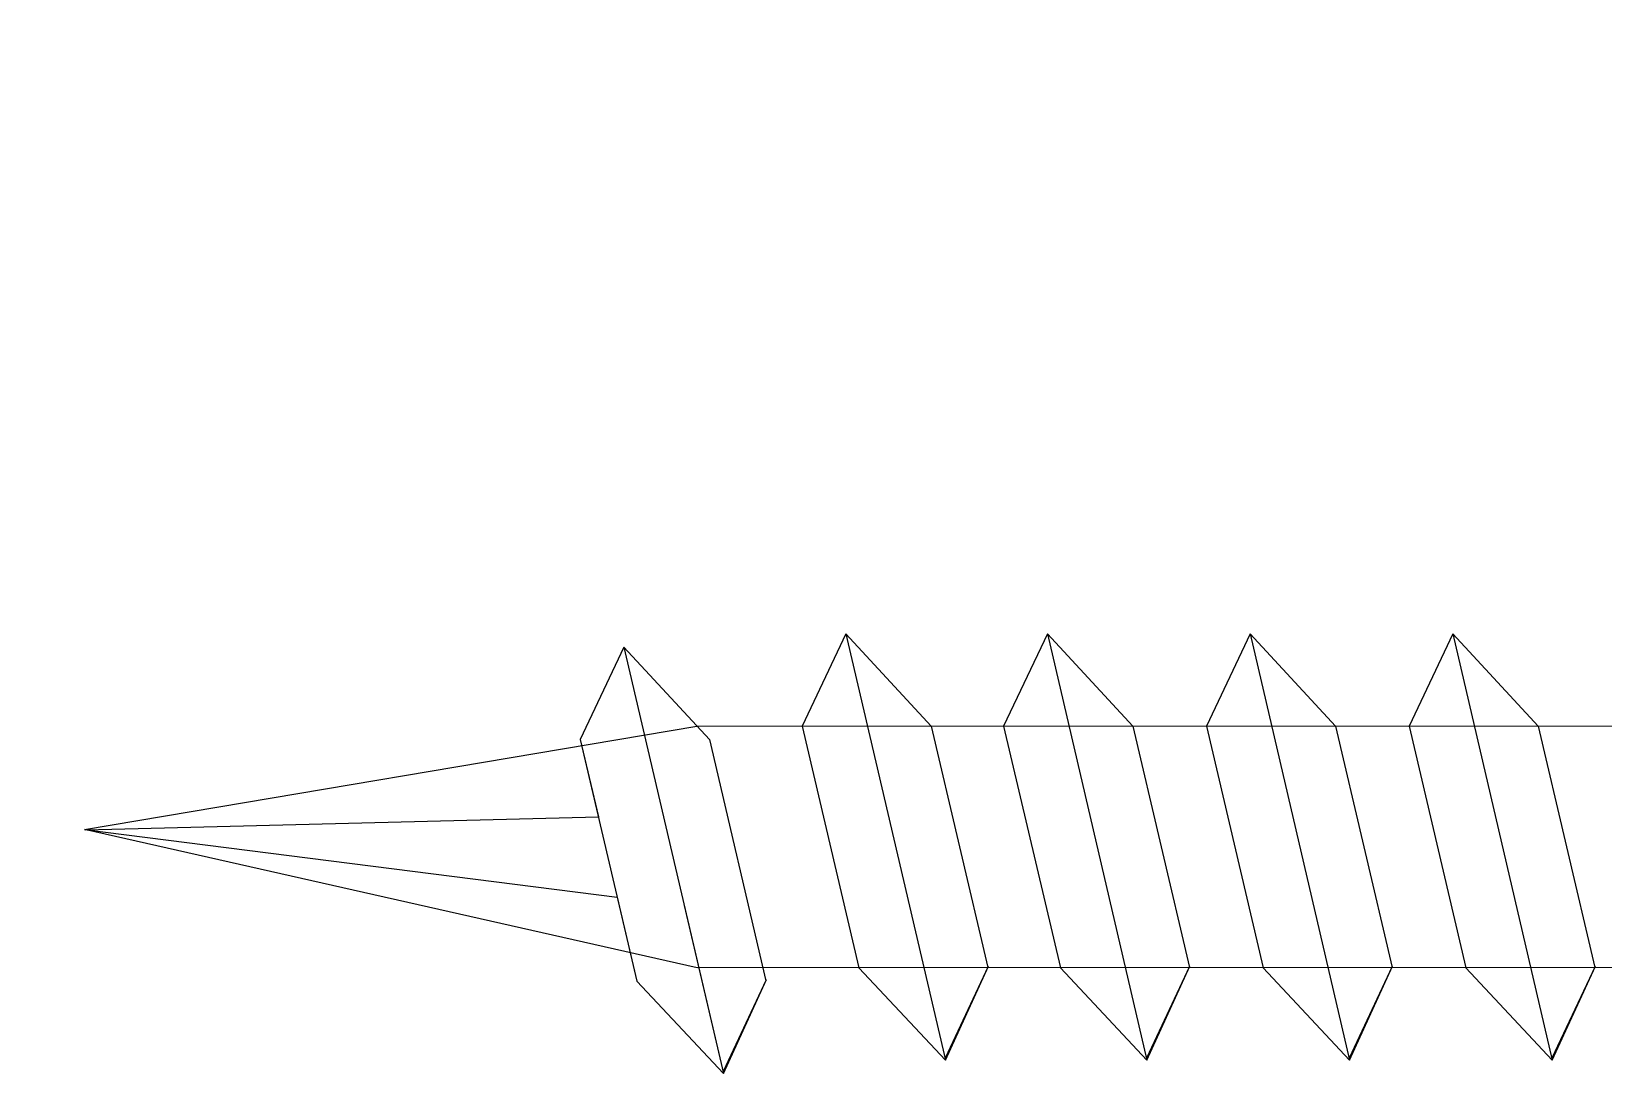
# Model space of a CAD drawing. Header units: inches. Extents: x -763.7 to -743.6, y -96.2 to -79.4.
# Drawn here: x -760.4579 to -760.1108, y -83.555 to -83.325 of the extents above; entities that cross this region are included whole.
import ezdxf

# ---------------------------------------------------------------- set-up
doc = ezdxf.new("R2010")
doc.units = ezdxf.units.IN
doc.header["$MEASUREMENT"] = 0
doc.layers.get('0').update_dxf_attribs({"linetype": 'CONTINUOUS'})
doc.layers.add('FSBP-ACCESSORY-OTHER', color=7, linetype='CONTINUOUS')
doc.layers.add('FSBP-ANNO-NOTE', color=7, linetype='CONTINUOUS')
doc.styles.add('ARIAL_NAR', font='ARIALN.TTF')
doc.dimstyles.new('FSBP-LEADER', dxfattribs={"dimtxt": 0.1875, "dimasz": 0.25, "dimexe": 0.0625, "dimexo": 0.125, "dimgap": 0.125, "dimtad": 0, "dimtih": 1, "dimtoh": 1, "dimdec": 4, "dimzin": 0, "dimdsep": 46, "dimlunit": 4, "dimtxsty": 'ARIAL_NAR', "dimcen": 0.09375, "dimclrd": 256, "dimclre": 256, "dimclrt": 256, "dimadec": 0, "dimazin": 0, "dimtfac": 1, "dimtdec": 4, "dimtofl": 0, "dimtmove": 0, "dimatfit": 3, "dimfxl": 0, "dimtolj": 1, "dimtzin": 0, "dimlwd": -1, "dimlwe": -1, "dimarcsym": 0})

msp = doc.modelspace()

# ---------------------------------------------------------------- linework, layer by layer
for p, q in [((-760.27807, -83.45794), (-760.28773, -83.47832)), ((-760.27807, -83.45794), (-760.28773, -83.47832)), ((-760.27807, -83.45794), (-760.28773, -83.47832)), ((-760.27807, -83.45794), (-760.28773, -83.47832)), ((-760.27807, -83.45794), (-760.28773, -83.47832)), ((-760.27807, -83.45794), (-760.28773, -83.47832)), ((-760.27807, -83.45794), (-760.28773, -83.47832)), ((-760.27807, -83.45794), (-760.28773, -83.47832)), ((-760.27807, -83.45794), (-760.28773, -83.47832)), ((-760.27807, -83.45794), (-760.28773, -83.47832)), ((-760.27807, -83.45794), (-760.28773, -83.47832)), ((-760.27807, -83.45794), (-760.28773, -83.47832)), ((-760.27807, -83.45794), (-760.28773, -83.47832)), ((-760.27807, -83.45794), (-760.28773, -83.47832)), ((-760.27807, -83.45794), (-760.28773, -83.47832)), ((-760.27807, -83.45794), (-760.28773, -83.47832)), ((-760.27807, -83.45794), (-760.28773, -83.47832)), ((-760.27807, -83.45794), (-760.28773, -83.47832)), ((-760.27807, -83.45794), (-760.28773, -83.47832)), ((-760.27807, -83.45794), (-760.28773, -83.47832)), ((-760.27807, -83.45794), (-760.28773, -83.47832)), ((-760.27807, -83.45794), (-760.28773, -83.47832)), ((-760.27807, -83.45794), (-760.28773, -83.47832)), ((-760.27807, -83.45794), (-760.28773, -83.47832)), ((-760.27807, -83.45794), (-760.28773, -83.47832)), ((-760.27807, -83.45794), (-760.28773, -83.47832)), ((-760.27807, -83.45794), (-760.28773, -83.47832)), ((-760.27807, -83.45794), (-760.28773, -83.47832)), ((-760.27807, -83.45794), (-760.28773, -83.47832)), ((-760.27807, -83.45794), (-760.28773, -83.47832)), ((-760.27807, -83.45794), (-760.28773, -83.47832)), ((-760.27807, -83.45794), (-760.28773, -83.47832)), ((-760.27807, -83.45794), (-760.28773, -83.47832)), ((-760.27807, -83.45794), (-760.28773, -83.47832)), ((-760.27807, -83.45794), (-760.28773, -83.47832)), ((-760.27807, -83.45794), (-760.28773, -83.47832)), ((-760.27807, -83.45794), (-760.28773, -83.47832)), ((-760.27807, -83.45794), (-760.28773, -83.47832)), ((-760.27807, -83.45794), (-760.28773, -83.47832)), ((-760.27807, -83.45794), (-760.28773, -83.47832)), ((-760.27807, -83.45794), (-760.28773, -83.47832)), ((-760.27807, -83.45794), (-760.28773, -83.47832)), ((-760.27807, -83.45794), (-760.28773, -83.47832)), ((-760.27807, -83.45794), (-760.28773, -83.47832)), ((-760.27807, -83.45794), (-760.28773, -83.47832)), ((-760.27807, -83.45794), (-760.28773, -83.47832)), ((-760.27807, -83.45794), (-760.28773, -83.47832)), ((-760.27807, -83.45794), (-760.28773, -83.47832)), ((-760.27807, -83.45794), (-760.2561, -83.55204)), ((-760.27807, -83.45794), (-760.25922, -83.47831)), ((-760.27807, -83.45794), (-760.2561, -83.55204)), ((-760.27807, -83.45794), (-760.25922, -83.47831)), ((-760.27807, -83.45794), (-760.2561, -83.55204)), ((-760.27807, -83.45794), (-760.25922, -83.47831)), ((-760.27807, -83.45794), (-760.2561, -83.55204)), ((-760.27807, -83.45794), (-760.25922, -83.47831)), ((-760.27807, -83.45794), (-760.2561, -83.55204)), ((-760.27807, -83.45794), (-760.25922, -83.47831)), ((-760.27807, -83.45794), (-760.2561, -83.55204)), ((-760.27807, -83.45794), (-760.25922, -83.47831)), ((-760.27807, -83.45794), (-760.2561, -83.55204)), ((-760.27807, -83.45794), (-760.25922, -83.47831)), ((-760.27807, -83.45794), (-760.2561, -83.55204)), ((-760.27807, -83.45794), (-760.25922, -83.47831)), ((-760.27807, -83.45794), (-760.2561, -83.55204)), ((-760.27807, -83.45794), (-760.25922, -83.47831)), ((-760.27807, -83.45794), (-760.2561, -83.55204)), ((-760.27807, -83.45794), (-760.25922, -83.47831)), ((-760.27807, -83.45794), (-760.2561, -83.55204)), ((-760.27807, -83.45794), (-760.25922, -83.47831)), ((-760.27807, -83.45794), (-760.2561, -83.55204)), ((-760.27807, -83.45794), (-760.25922, -83.47831)), ((-760.27807, -83.45794), (-760.2561, -83.55204)), ((-760.27807, -83.45794), (-760.25922, -83.47831)), ((-760.27807, -83.45794), (-760.2561, -83.55204)), ((-760.27807, -83.45794), (-760.25922, -83.47831)), ((-760.27807, -83.45794), (-760.2561, -83.55204)), ((-760.27807, -83.45794), (-760.25922, -83.47831)), ((-760.27807, -83.45794), (-760.2561, -83.55204)), ((-760.27807, -83.45794), (-760.25922, -83.47831)), ((-760.27807, -83.45794), (-760.2561, -83.55204)), ((-760.27807, -83.45794), (-760.25922, -83.47831)), ((-760.27807, -83.45794), (-760.2561, -83.55204)), ((-760.27807, -83.45794), (-760.25922, -83.47831)), ((-760.27807, -83.45794), (-760.2561, -83.55204)), ((-760.27807, -83.45794), (-760.25922, -83.47831)), ((-760.27807, -83.45794), (-760.2561, -83.55204)), ((-760.27807, -83.45794), (-760.25922, -83.47831)), ((-760.27807, -83.45794), (-760.2561, -83.55204)), ((-760.27807, -83.45794), (-760.25922, -83.47831)), ((-760.27807, -83.45794), (-760.2561, -83.55204)), ((-760.27807, -83.45794), (-760.25922, -83.47831)), ((-760.27807, -83.45794), (-760.2561, -83.55204)), ((-760.27807, -83.45794), (-760.25922, -83.47831)), ((-760.27807, -83.45794), (-760.2561, -83.55204)), ((-760.27807, -83.45794), (-760.25922, -83.47831)), ((-760.27807, -83.45794), (-760.2561, -83.55204)), ((-760.27807, -83.45794), (-760.25922, -83.47831)), ((-760.27807, -83.45794), (-760.2561, -83.55204)), ((-760.27807, -83.45794), (-760.25922, -83.47831)), ((-760.27807, -83.45794), (-760.2561, -83.55204)), ((-760.27807, -83.45794), (-760.25922, -83.47831)), ((-760.27807, -83.45794), (-760.2561, -83.55204)), ((-760.27807, -83.45794), (-760.25922, -83.47831)), ((-760.27807, -83.45794), (-760.2561, -83.55204)), ((-760.27807, -83.45794), (-760.25922, -83.47831)), ((-760.27807, -83.45794), (-760.2561, -83.55204)), ((-760.27807, -83.45794), (-760.25922, -83.47831)), ((-760.27807, -83.45794), (-760.2561, -83.55204)), ((-760.27807, -83.45794), (-760.25922, -83.47831)), ((-760.27807, -83.45794), (-760.2561, -83.55204)), ((-760.27807, -83.45794), (-760.25922, -83.47831)), ((-760.27807, -83.45794), (-760.2561, -83.55204)), ((-760.27807, -83.45794), (-760.25922, -83.47831)), ((-760.27807, -83.45794), (-760.2561, -83.55204)), ((-760.27807, -83.45794), (-760.25922, -83.47831)), ((-760.27807, -83.45794), (-760.2561, -83.55204)), ((-760.27807, -83.45794), (-760.25922, -83.47831)), ((-760.27807, -83.45794), (-760.2561, -83.55204)), ((-760.27807, -83.45794), (-760.25922, -83.47831)), ((-760.27807, -83.45794), (-760.2561, -83.55204)), ((-760.27807, -83.45794), (-760.25922, -83.47831)), ((-760.27807, -83.45794), (-760.2561, -83.55204)), ((-760.27807, -83.45794), (-760.25922, -83.47831)), ((-760.27807, -83.45794), (-760.2561, -83.55204)), ((-760.27807, -83.45794), (-760.25922, -83.47831)), ((-760.27807, -83.45794), (-760.2561, -83.55204)), ((-760.27807, -83.45794), (-760.25922, -83.47831)), ((-760.27807, -83.45794), (-760.2561, -83.55204)), ((-760.27807, -83.45794), (-760.25922, -83.47831)), ((-760.27807, -83.45794), (-760.2561, -83.55204)), ((-760.27807, -83.45794), (-760.25922, -83.47831)), ((-760.27807, -83.45794), (-760.2561, -83.55204)), ((-760.27807, -83.45794), (-760.25922, -83.47831)), ((-760.27807, -83.45794), (-760.2561, -83.55204)), ((-760.27807, -83.45794), (-760.25922, -83.47831)), ((-760.27807, -83.45794), (-760.2561, -83.55204)), ((-760.27807, -83.45794), (-760.25922, -83.47831)), ((-760.27807, -83.45794), (-760.2561, -83.55204)), ((-760.27807, -83.45794), (-760.25922, -83.47831)), ((-760.27807, -83.45794), (-760.2561, -83.55204)), ((-760.27807, -83.45794), (-760.25922, -83.47831)), ((-760.27807, -83.45794), (-760.2561, -83.55204)), ((-760.27807, -83.45794), (-760.25922, -83.47831)), ((-760.23359, -83.45795), (-760.24326, -83.47834)), ((-760.23359, -83.45795), (-760.24326, -83.47834)), ((-760.23359, -83.45795), (-760.24326, -83.47834)), ((-760.23359, -83.45795), (-760.24326, -83.47834)), ((-760.23359, -83.45795), (-760.24326, -83.47834)), ((-760.23359, -83.45795), (-760.24326, -83.47834)), ((-760.23359, -83.45795), (-760.24326, -83.47834)), ((-760.23359, -83.45795), (-760.24326, -83.47834)), ((-760.23359, -83.45795), (-760.24326, -83.47834)), ((-760.23359, -83.45795), (-760.24326, -83.47834)), ((-760.23359, -83.45795), (-760.24326, -83.47834)), ((-760.23359, -83.45795), (-760.24326, -83.47834)), ((-760.23359, -83.45795), (-760.24326, -83.47834)), ((-760.23359, -83.45795), (-760.24326, -83.47834)), ((-760.23359, -83.45795), (-760.24326, -83.47834)), ((-760.23359, -83.45795), (-760.24326, -83.47834)), ((-760.23359, -83.45795), (-760.21163, -83.55206)), ((-760.23359, -83.45795), (-760.21474, -83.47833)), ((-760.23359, -83.45795), (-760.21163, -83.55206)), ((-760.23359, -83.45795), (-760.21474, -83.47833)), ((-760.23359, -83.45795), (-760.21163, -83.55206)), ((-760.23359, -83.45795), (-760.21474, -83.47833)), ((-760.23359, -83.45795), (-760.21163, -83.55206)), ((-760.23359, -83.45795), (-760.21474, -83.47833)), ((-760.23359, -83.45795), (-760.21163, -83.55206)), ((-760.23359, -83.45795), (-760.21474, -83.47833)), ((-760.23359, -83.45795), (-760.21163, -83.55206)), ((-760.23359, -83.45795), (-760.21474, -83.47833)), ((-760.23359, -83.45795), (-760.21163, -83.55206)), ((-760.23359, -83.45795), (-760.21474, -83.47833)), ((-760.23359, -83.45795), (-760.21163, -83.55206)), ((-760.23359, -83.45795), (-760.21474, -83.47833)), ((-760.23359, -83.45795), (-760.21163, -83.55206)), ((-760.23359, -83.45795), (-760.21474, -83.47833)), ((-760.23359, -83.45795), (-760.21163, -83.55206)), ((-760.23359, -83.45795), (-760.21474, -83.47833)), ((-760.23359, -83.45795), (-760.21163, -83.55206)), ((-760.23359, -83.45795), (-760.21474, -83.47833)), ((-760.23359, -83.45795), (-760.21163, -83.55206)), ((-760.23359, -83.45795), (-760.21474, -83.47833)), ((-760.23359, -83.45795), (-760.21163, -83.55206)), ((-760.23359, -83.45795), (-760.21474, -83.47833)), ((-760.23359, -83.45795), (-760.21163, -83.55206)), ((-760.23359, -83.45795), (-760.21474, -83.47833)), ((-760.23359, -83.45795), (-760.21163, -83.55206)), ((-760.23359, -83.45795), (-760.21474, -83.47833)), ((-760.23359, -83.45795), (-760.21163, -83.55206)), ((-760.23359, -83.45795), (-760.21474, -83.47833)), ((-760.18883, -83.45795), (-760.19849, -83.47834)), ((-760.18883, -83.45795), (-760.19849, -83.47834)), ((-760.18883, -83.45795), (-760.19849, -83.47834)), ((-760.18883, -83.45795), (-760.19849, -83.47834)), ((-760.18883, -83.45795), (-760.19849, -83.47834)), ((-760.18883, -83.45795), (-760.19849, -83.47834)), ((-760.18883, -83.45795), (-760.19849, -83.47834)), ((-760.18883, -83.45795), (-760.19849, -83.47834)), ((-760.18883, -83.45795), (-760.19849, -83.47834)), ((-760.18883, -83.45795), (-760.19849, -83.47834)), ((-760.18883, -83.45795), (-760.19849, -83.47834)), ((-760.18883, -83.45795), (-760.19849, -83.47834)), ((-760.18883, -83.45795), (-760.19849, -83.47834)), ((-760.18883, -83.45795), (-760.19849, -83.47834)), ((-760.18883, -83.45795), (-760.19849, -83.47834)), ((-760.18883, -83.45795), (-760.19849, -83.47834)), ((-760.18883, -83.45795), (-760.16686, -83.55206)), ((-760.18883, -83.45795), (-760.16998, -83.47833)), ((-760.18883, -83.45795), (-760.16686, -83.55206)), ((-760.18883, -83.45795), (-760.16998, -83.47833)), ((-760.18883, -83.45795), (-760.16686, -83.55206)), ((-760.18883, -83.45795), (-760.16998, -83.47833)), ((-760.18883, -83.45795), (-760.16686, -83.55206)), ((-760.18883, -83.45795), (-760.16998, -83.47833)), ((-760.18883, -83.45795), (-760.16686, -83.55206)), ((-760.18883, -83.45795), (-760.16998, -83.47833)), ((-760.18883, -83.45795), (-760.16686, -83.55206)), ((-760.18883, -83.45795), (-760.16998, -83.47833)), ((-760.18883, -83.45795), (-760.16686, -83.55206)), ((-760.18883, -83.45795), (-760.16998, -83.47833)), ((-760.18883, -83.45795), (-760.16686, -83.55206)), ((-760.18883, -83.45795), (-760.16998, -83.47833)), ((-760.18883, -83.45795), (-760.16686, -83.55206)), ((-760.18883, -83.45795), (-760.16998, -83.47833)), ((-760.18883, -83.45795), (-760.16686, -83.55206)), ((-760.18883, -83.45795), (-760.16998, -83.47833)), ((-760.18883, -83.45795), (-760.16686, -83.55206)), ((-760.18883, -83.45795), (-760.16998, -83.47833)), ((-760.18883, -83.45795), (-760.16686, -83.55206)), ((-760.18883, -83.45795), (-760.16998, -83.47833)), ((-760.18883, -83.45795), (-760.16686, -83.55206)), ((-760.18883, -83.45795), (-760.16998, -83.47833)), ((-760.18883, -83.45795), (-760.16686, -83.55206)), ((-760.18883, -83.45795), (-760.16998, -83.47833)), ((-760.18883, -83.45795), (-760.16686, -83.55206)), ((-760.18883, -83.45795), (-760.16998, -83.47833)), ((-760.18883, -83.45795), (-760.16686, -83.55206)), ((-760.18883, -83.45795), (-760.16998, -83.47833)), ((-760.14406, -83.45795), (-760.15373, -83.47834)), ((-760.14406, -83.45795), (-760.15373, -83.47834)), ((-760.14406, -83.45795), (-760.15373, -83.47834)), ((-760.14406, -83.45795), (-760.15373, -83.47834)), ((-760.14406, -83.45795), (-760.15373, -83.47834)), ((-760.14406, -83.45795), (-760.15373, -83.47834)), ((-760.14406, -83.45795), (-760.15373, -83.47834)), ((-760.14406, -83.45795), (-760.15373, -83.47834)), ((-760.14406, -83.45795), (-760.15373, -83.47834)), ((-760.14406, -83.45795), (-760.15373, -83.47834)), ((-760.14406, -83.45795), (-760.15373, -83.47834)), ((-760.14406, -83.45795), (-760.15373, -83.47834)), ((-760.14406, -83.45795), (-760.15373, -83.47834)), ((-760.14406, -83.45795), (-760.15373, -83.47834)), ((-760.14406, -83.45795), (-760.15373, -83.47834)), ((-760.14406, -83.45795), (-760.15373, -83.47834)), ((-760.14406, -83.45795), (-760.1221, -83.55206)), ((-760.14406, -83.45795), (-760.12521, -83.47833)), ((-760.14406, -83.45795), (-760.1221, -83.55206)), ((-760.14406, -83.45795), (-760.12521, -83.47833)), ((-760.14406, -83.45795), (-760.1221, -83.55206)), ((-760.14406, -83.45795), (-760.12521, -83.47833)), ((-760.14406, -83.45795), (-760.1221, -83.55206)), ((-760.14406, -83.45795), (-760.12521, -83.47833)), ((-760.14406, -83.45795), (-760.1221, -83.55206)), ((-760.14406, -83.45795), (-760.12521, -83.47833)), ((-760.14406, -83.45795), (-760.1221, -83.55206)), ((-760.14406, -83.45795), (-760.12521, -83.47833)), ((-760.14406, -83.45795), (-760.1221, -83.55206)), ((-760.14406, -83.45795), (-760.12521, -83.47833)), ((-760.14406, -83.45795), (-760.1221, -83.55206)), ((-760.14406, -83.45795), (-760.12521, -83.47833)), ((-760.14406, -83.45795), (-760.1221, -83.55206)), ((-760.14406, -83.45795), (-760.12521, -83.47833)), ((-760.14406, -83.45795), (-760.1221, -83.55206)), ((-760.14406, -83.45795), (-760.12521, -83.47833)), ((-760.14406, -83.45795), (-760.1221, -83.55206)), ((-760.14406, -83.45795), (-760.12521, -83.47833)), ((-760.14406, -83.45795), (-760.1221, -83.55206)), ((-760.14406, -83.45795), (-760.12521, -83.47833)), ((-760.14406, -83.45795), (-760.1221, -83.55206)), ((-760.14406, -83.45795), (-760.12521, -83.47833)), ((-760.14406, -83.45795), (-760.1221, -83.55206)), ((-760.14406, -83.45795), (-760.12521, -83.47833)), ((-760.14406, -83.45795), (-760.1221, -83.55206)), ((-760.14406, -83.45795), (-760.12521, -83.47833)), ((-760.14406, -83.45795), (-760.1221, -83.55206)), ((-760.14406, -83.45795), (-760.12521, -83.47833)), ((-760.32709, -83.4609), (-760.33676, -83.48129)), ((-760.32709, -83.4609), (-760.33676, -83.48129)), ((-760.32709, -83.4609), (-760.33676, -83.48129)), ((-760.32709, -83.4609), (-760.33676, -83.48129)), ((-760.32709, -83.4609), (-760.33676, -83.48129)), ((-760.32709, -83.4609), (-760.33676, -83.48129)), ((-760.32709, -83.4609), (-760.33676, -83.48129)), ((-760.32709, -83.4609), (-760.33676, -83.48129)), ((-760.32709, -83.4609), (-760.33676, -83.48129)), ((-760.32709, -83.4609), (-760.33676, -83.48129)), ((-760.32709, -83.4609), (-760.33676, -83.48129)), ((-760.32709, -83.4609), (-760.33676, -83.48129)), ((-760.32709, -83.4609), (-760.33676, -83.48129)), ((-760.32709, -83.4609), (-760.33676, -83.48129)), ((-760.32709, -83.4609), (-760.33676, -83.48129)), ((-760.32709, -83.4609), (-760.33676, -83.48129)), ((-760.32709, -83.4609), (-760.30513, -83.55501)), ((-760.32709, -83.4609), (-760.30824, -83.48127)), ((-760.32709, -83.4609), (-760.30513, -83.55501)), ((-760.32709, -83.4609), (-760.30824, -83.48127)), ((-760.32709, -83.4609), (-760.30513, -83.55501)), ((-760.32709, -83.4609), (-760.30824, -83.48127)), ((-760.32709, -83.4609), (-760.30513, -83.55501)), ((-760.32709, -83.4609), (-760.30824, -83.48127)), ((-760.32709, -83.4609), (-760.30513, -83.55501)), ((-760.32709, -83.4609), (-760.30824, -83.48127)), ((-760.32709, -83.4609), (-760.30513, -83.55501)), ((-760.32709, -83.4609), (-760.30824, -83.48127)), ((-760.32709, -83.4609), (-760.30513, -83.55501)), ((-760.32709, -83.4609), (-760.30824, -83.48127)), ((-760.32709, -83.4609), (-760.30513, -83.55501)), ((-760.32709, -83.4609), (-760.30824, -83.48127)), ((-760.32709, -83.4609), (-760.30513, -83.55501)), ((-760.32709, -83.4609), (-760.30824, -83.48127)), ((-760.32709, -83.4609), (-760.30513, -83.55501)), ((-760.32709, -83.4609), (-760.30824, -83.48127)), ((-760.32709, -83.4609), (-760.30513, -83.55501)), ((-760.32709, -83.4609), (-760.30824, -83.48127)), ((-760.32709, -83.4609), (-760.30513, -83.55501)), ((-760.32709, -83.4609), (-760.30824, -83.48127)), ((-760.32709, -83.4609), (-760.30824, -83.48127)), ((-760.32709, -83.4609), (-760.30824, -83.48127)), ((-760.32709, -83.4609), (-760.30824, -83.48127)), ((-760.32709, -83.4609), (-760.30824, -83.48127)), ((-760.28773, -83.47832), (-760.27521, -83.53167)), ((-760.28773, -83.47832), (-760.27521, -83.53167)), ((-760.28773, -83.47832), (-760.27521, -83.53167)), ((-760.28773, -83.47832), (-760.27521, -83.53167)), ((-760.28773, -83.47832), (-760.27521, -83.53167)), ((-760.28773, -83.47832), (-760.27521, -83.53167)), ((-760.28773, -83.47832), (-760.27521, -83.53167)), ((-760.28773, -83.47832), (-760.27521, -83.53167)), ((-760.28773, -83.47832), (-760.27521, -83.53167)), ((-760.28773, -83.47832), (-760.27521, -83.53167)), ((-760.28773, -83.47832), (-760.27521, -83.53167)), ((-760.28773, -83.47832), (-760.27521, -83.53167)), ((-760.28773, -83.47832), (-760.27521, -83.53167)), ((-760.28773, -83.47832), (-760.27521, -83.53167)), ((-760.28773, -83.47832), (-760.27521, -83.53167)), ((-760.28773, -83.47832), (-760.27521, -83.53167)), ((-760.28773, -83.47832), (-760.27521, -83.53167)), ((-760.28773, -83.47832), (-760.27521, -83.53167)), ((-760.28773, -83.47832), (-760.27521, -83.53167)), ((-760.28773, -83.47832), (-760.27521, -83.53167)), ((-760.28773, -83.47832), (-760.27521, -83.53167)), ((-760.28773, -83.47832), (-760.27521, -83.53167)), ((-760.28773, -83.47832), (-760.27521, -83.53167)), ((-760.28773, -83.47832), (-760.27521, -83.53167)), ((-760.28773, -83.47832), (-760.27521, -83.53167)), ((-760.28773, -83.47832), (-760.27521, -83.53167)), ((-760.28773, -83.47832), (-760.27521, -83.53167)), ((-760.28773, -83.47832), (-760.27521, -83.53167)), ((-760.28773, -83.47832), (-760.27521, -83.53167)), ((-760.28773, -83.47832), (-760.27521, -83.53167)), ((-760.28773, -83.47832), (-760.27521, -83.53167)), ((-760.28773, -83.47832), (-760.27521, -83.53167)), ((-760.28773, -83.47832), (-760.27521, -83.53167)), ((-760.28773, -83.47832), (-760.27521, -83.53167)), ((-760.28773, -83.47832), (-760.27521, -83.53167)), ((-760.28773, -83.47832), (-760.27521, -83.53167)), ((-760.28773, -83.47832), (-760.27521, -83.53167)), ((-760.28773, -83.47832), (-760.27521, -83.53167)), ((-760.28773, -83.47832), (-760.27521, -83.53167)), ((-760.28773, -83.47832), (-760.27521, -83.53167)), ((-760.28773, -83.47832), (-760.27521, -83.53167)), ((-760.28773, -83.47832), (-760.27521, -83.53167)), ((-760.28773, -83.47832), (-760.27521, -83.53167)), ((-760.28773, -83.47832), (-760.27521, -83.53167)), ((-760.28773, -83.47832), (-760.27521, -83.53167)), ((-760.28773, -83.47832), (-760.27521, -83.53167)), ((-760.28773, -83.47832), (-760.27521, -83.53167)), ((-760.28773, -83.47832), (-760.27521, -83.53167)), ((-760.25922, -83.47831), (-760.24672, -83.53157)), ((-760.25922, -83.47831), (-760.24672, -83.53157)), ((-760.25922, -83.47831), (-760.24672, -83.53157)), ((-760.25922, -83.47831), (-760.24672, -83.53157)), ((-760.25922, -83.47831), (-760.24672, -83.53157)), ((-760.25922, -83.47831), (-760.24672, -83.53157)), ((-760.25922, -83.47831), (-760.24672, -83.53157)), ((-760.25922, -83.47831), (-760.24672, -83.53157)), ((-760.25922, -83.47831), (-760.24672, -83.53157)), ((-760.25922, -83.47831), (-760.24672, -83.53157)), ((-760.25922, -83.47831), (-760.24672, -83.53157)), ((-760.25922, -83.47831), (-760.24672, -83.53157)), ((-760.25922, -83.47831), (-760.24672, -83.53157)), ((-760.25922, -83.47831), (-760.24672, -83.53157)), ((-760.25922, -83.47831), (-760.24672, -83.53157)), ((-760.25922, -83.47831), (-760.24672, -83.53157)), ((-760.25922, -83.47831), (-760.24672, -83.53157)), ((-760.25922, -83.47831), (-760.24672, -83.53157)), ((-760.25922, -83.47831), (-760.24672, -83.53157)), ((-760.25922, -83.47831), (-760.24672, -83.53157)), ((-760.25922, -83.47831), (-760.24672, -83.53157)), ((-760.25922, -83.47831), (-760.24672, -83.53157)), ((-760.25922, -83.47831), (-760.24672, -83.53157)), ((-760.25922, -83.47831), (-760.24672, -83.53157)), ((-760.25922, -83.47831), (-760.24672, -83.53157)), ((-760.25922, -83.47831), (-760.24672, -83.53157)), ((-760.25922, -83.47831), (-760.24672, -83.53157)), ((-760.25922, -83.47831), (-760.24672, -83.53157)), ((-760.25922, -83.47831), (-760.24672, -83.53157)), ((-760.25922, -83.47831), (-760.24672, -83.53157)), ((-760.25922, -83.47831), (-760.24672, -83.53157)), ((-760.25922, -83.47831), (-760.24672, -83.53157)), ((-760.25922, -83.47831), (-760.24672, -83.53157)), ((-760.25922, -83.47831), (-760.24672, -83.53157)), ((-760.25922, -83.47831), (-760.24672, -83.53157)), ((-760.25922, -83.47831), (-760.24672, -83.53157)), ((-760.25922, -83.47831), (-760.24672, -83.53157)), ((-760.25922, -83.47831), (-760.24672, -83.53157)), ((-760.25922, -83.47831), (-760.24672, -83.53157)), ((-760.25922, -83.47831), (-760.24672, -83.53157)), ((-760.25922, -83.47831), (-760.24672, -83.53157)), ((-760.25922, -83.47831), (-760.24672, -83.53157)), ((-760.25922, -83.47831), (-760.24672, -83.53157)), ((-760.25922, -83.47831), (-760.24672, -83.53157)), ((-760.25922, -83.47831), (-760.24672, -83.53157)), ((-760.25922, -83.47831), (-760.24672, -83.53157)), ((-760.25922, -83.47831), (-760.24672, -83.53157)), ((-760.25922, -83.47831), (-760.24672, -83.53157)), ((-760.24326, -83.47834), (-760.23073, -83.53169)), ((-760.24326, -83.47834), (-760.23073, -83.53169)), ((-760.24326, -83.47834), (-760.23073, -83.53169)), ((-760.24326, -83.47834), (-760.23073, -83.53169)), ((-760.24326, -83.47834), (-760.23073, -83.53169)), ((-760.24326, -83.47834), (-760.23073, -83.53169)), ((-760.24326, -83.47834), (-760.23073, -83.53169)), ((-760.24326, -83.47834), (-760.23073, -83.53169)), ((-760.24326, -83.47834), (-760.23073, -83.53169)), ((-760.24326, -83.47834), (-760.23073, -83.53169)), ((-760.24326, -83.47834), (-760.23073, -83.53169)), ((-760.24326, -83.47834), (-760.23073, -83.53169)), ((-760.24326, -83.47834), (-760.23073, -83.53169)), ((-760.24326, -83.47834), (-760.23073, -83.53169)), ((-760.24326, -83.47834), (-760.23073, -83.53169)), ((-760.24326, -83.47834), (-760.23073, -83.53169)), ((-760.21474, -83.47833), (-760.20224, -83.53158)), ((-760.21474, -83.47833), (-760.20224, -83.53158)), ((-760.21474, -83.47833), (-760.20224, -83.53158)), ((-760.21474, -83.47833), (-760.20224, -83.53158)), ((-760.21474, -83.47833), (-760.20224, -83.53158)), ((-760.21474, -83.47833), (-760.20224, -83.53158)), ((-760.21474, -83.47833), (-760.20224, -83.53158)), ((-760.21474, -83.47833), (-760.20224, -83.53158)), ((-760.21474, -83.47833), (-760.20224, -83.53158)), ((-760.21474, -83.47833), (-760.20224, -83.53158)), ((-760.21474, -83.47833), (-760.20224, -83.53158)), ((-760.21474, -83.47833), (-760.20224, -83.53158)), ((-760.21474, -83.47833), (-760.20224, -83.53158)), ((-760.21474, -83.47833), (-760.20224, -83.53158)), ((-760.21474, -83.47833), (-760.20224, -83.53158)), ((-760.21474, -83.47833), (-760.20224, -83.53158)), ((-760.19849, -83.47834), (-760.18597, -83.53169)), ((-760.19849, -83.47834), (-760.18597, -83.53169)), ((-760.19849, -83.47834), (-760.18597, -83.53169)), ((-760.19849, -83.47834), (-760.18597, -83.53169)), ((-760.19849, -83.47834), (-760.18597, -83.53169)), ((-760.19849, -83.47834), (-760.18597, -83.53169)), ((-760.19849, -83.47834), (-760.18597, -83.53169)), ((-760.19849, -83.47834), (-760.18597, -83.53169)), ((-760.19849, -83.47834), (-760.18597, -83.53169)), ((-760.19849, -83.47834), (-760.18597, -83.53169)), ((-760.19849, -83.47834), (-760.18597, -83.53169)), ((-760.19849, -83.47834), (-760.18597, -83.53169)), ((-760.19849, -83.47834), (-760.18597, -83.53169)), ((-760.19849, -83.47834), (-760.18597, -83.53169)), ((-760.19849, -83.47834), (-760.18597, -83.53169)), ((-760.19849, -83.47834), (-760.18597, -83.53169)), ((-760.16998, -83.47833), (-760.15748, -83.53158)), ((-760.16998, -83.47833), (-760.15748, -83.53158)), ((-760.16998, -83.47833), (-760.15748, -83.53158)), ((-760.16998, -83.47833), (-760.15748, -83.53158)), ((-760.16998, -83.47833), (-760.15748, -83.53158)), ((-760.16998, -83.47833), (-760.15748, -83.53158)), ((-760.16998, -83.47833), (-760.15748, -83.53158)), ((-760.16998, -83.47833), (-760.15748, -83.53158)), ((-760.16998, -83.47833), (-760.15748, -83.53158)), ((-760.16998, -83.47833), (-760.15748, -83.53158)), ((-760.16998, -83.47833), (-760.15748, -83.53158)), ((-760.16998, -83.47833), (-760.15748, -83.53158)), ((-760.16998, -83.47833), (-760.15748, -83.53158)), ((-760.16998, -83.47833), (-760.15748, -83.53158)), ((-760.16998, -83.47833), (-760.15748, -83.53158)), ((-760.16998, -83.47833), (-760.15748, -83.53158)), ((-760.15373, -83.47834), (-760.1412, -83.53169)), ((-760.15373, -83.47834), (-760.1412, -83.53169)), ((-760.15373, -83.47834), (-760.1412, -83.53169)), ((-760.15373, -83.47834), (-760.1412, -83.53169)), ((-760.15373, -83.47834), (-760.1412, -83.53169)), ((-760.15373, -83.47834), (-760.1412, -83.53169)), ((-760.15373, -83.47834), (-760.1412, -83.53169)), ((-760.15373, -83.47834), (-760.1412, -83.53169)), ((-760.15373, -83.47834), (-760.1412, -83.53169)), ((-760.15373, -83.47834), (-760.1412, -83.53169)), ((-760.15373, -83.47834), (-760.1412, -83.53169)), ((-760.15373, -83.47834), (-760.1412, -83.53169)), ((-760.15373, -83.47834), (-760.1412, -83.53169)), ((-760.15373, -83.47834), (-760.1412, -83.53169)), ((-760.15373, -83.47834), (-760.1412, -83.53169)), ((-760.15373, -83.47834), (-760.1412, -83.53169)), ((-760.12521, -83.47833), (-760.11271, -83.53158)), ((-760.12521, -83.47833), (-760.11271, -83.53158)), ((-760.12521, -83.47833), (-760.11271, -83.53158)), ((-760.12521, -83.47833), (-760.11271, -83.53158)), ((-760.12521, -83.47833), (-760.11271, -83.53158)), ((-760.12521, -83.47833), (-760.11271, -83.53158)), ((-760.12521, -83.47833), (-760.11271, -83.53158)), ((-760.12521, -83.47833), (-760.11271, -83.53158)), ((-760.12521, -83.47833), (-760.11271, -83.53158)), ((-760.12521, -83.47833), (-760.11271, -83.53158)), ((-760.12521, -83.47833), (-760.11271, -83.53158)), ((-760.12521, -83.47833), (-760.11271, -83.53158)), ((-760.12521, -83.47833), (-760.11271, -83.53158)), ((-760.12521, -83.47833), (-760.11271, -83.53158)), ((-760.12521, -83.47833), (-760.11271, -83.53158)), ((-760.12521, -83.47833), (-760.11271, -83.53158)), ((-760.33676, -83.48129), (-760.32423, -83.53463)), ((-760.33676, -83.48129), (-760.32423, -83.53463)), ((-760.33676, -83.48129), (-760.32423, -83.53463)), ((-760.33676, -83.48129), (-760.32423, -83.53463)), ((-760.33676, -83.48129), (-760.32423, -83.53463)), ((-760.33676, -83.48129), (-760.32423, -83.53463)), ((-760.33676, -83.48129), (-760.33275, -83.49835)), ((-760.33676, -83.48129), (-760.33275, -83.49835)), ((-760.33676, -83.48129), (-760.33275, -83.49835)), ((-760.33676, -83.48129), (-760.33275, -83.49835)), ((-760.33676, -83.48129), (-760.33275, -83.49835)), ((-760.33676, -83.48129), (-760.33275, -83.49835)), ((-760.33676, -83.48129), (-760.33275, -83.49835)), ((-760.33676, -83.48129), (-760.33275, -83.49835)), ((-760.33676, -83.48129), (-760.33275, -83.49835)), ((-760.33676, -83.48129), (-760.33275, -83.49835)), ((-760.30824, -83.48127), (-760.29574, -83.53453)), ((-760.30824, -83.48127), (-760.29574, -83.53453)), ((-760.30824, -83.48127), (-760.29574, -83.53453)), ((-760.30824, -83.48127), (-760.29574, -83.53453)), ((-760.30824, -83.48127), (-760.29574, -83.53453)), ((-760.30824, -83.48127), (-760.29574, -83.53453)), ((-760.30824, -83.48127), (-760.29574, -83.53453)), ((-760.30824, -83.48127), (-760.29574, -83.53453)), ((-760.30824, -83.48127), (-760.29574, -83.53453)), ((-760.30824, -83.48127), (-760.29574, -83.53453)), ((-760.30824, -83.48127), (-760.29574, -83.53453)), ((-760.30824, -83.48127), (-760.29574, -83.53453)), ((-760.30824, -83.48127), (-760.29574, -83.53453)), ((-760.30824, -83.48127), (-760.29574, -83.53453)), ((-760.30824, -83.48127), (-760.29574, -83.53453)), ((-760.30824, -83.48127), (-760.29574, -83.53453)), ((-760.44625, -83.50116), (-760.3286, -83.51604)), ((-760.44599, -83.50119), (-760.33275, -83.49835)), ((-760.3286, -83.51604), (-760.32423, -83.53463)), ((-760.3286, -83.51604), (-760.32423, -83.53463)), ((-760.3286, -83.51604), (-760.32423, -83.53463)), ((-760.3286, -83.51604), (-760.32423, -83.53463)), ((-760.3286, -83.51604), (-760.32423, -83.53463)), ((-760.3286, -83.51604), (-760.32423, -83.53463)), ((-760.3286, -83.51604), (-760.32423, -83.53463)), ((-760.3286, -83.51604), (-760.32423, -83.53463)), ((-760.3286, -83.51604), (-760.32423, -83.53463)), ((-760.3286, -83.51604), (-760.32423, -83.53463)), ((-760.31379, -83.51791), (-760.30513, -83.55501)), ((-760.31379, -83.51791), (-760.30513, -83.55501)), ((-760.31379, -83.51791), (-760.30513, -83.55501)), ((-760.31379, -83.51791), (-760.30513, -83.55501)), ((-760.27521, -83.53167), (-760.2561, -83.55204)), ((-760.27521, -83.53167), (-760.2561, -83.55204)), ((-760.27521, -83.53167), (-760.2561, -83.55204)), ((-760.27521, -83.53167), (-760.2561, -83.55204)), ((-760.27521, -83.53167), (-760.2561, -83.55204)), ((-760.27521, -83.53167), (-760.2561, -83.55204)), ((-760.27521, -83.53167), (-760.2561, -83.55204)), ((-760.27521, -83.53167), (-760.2561, -83.55204)), ((-760.27521, -83.53167), (-760.2561, -83.55204)), ((-760.27521, -83.53167), (-760.2561, -83.55204)), ((-760.27521, -83.53167), (-760.2561, -83.55204)), ((-760.27521, -83.53167), (-760.2561, -83.55204)), ((-760.27521, -83.53167), (-760.2561, -83.55204)), ((-760.27521, -83.53167), (-760.2561, -83.55204)), ((-760.27521, -83.53167), (-760.2561, -83.55204)), ((-760.27521, -83.53167), (-760.2561, -83.55204)), ((-760.27521, -83.53167), (-760.2561, -83.55204)), ((-760.27521, -83.53167), (-760.2561, -83.55204)), ((-760.27521, -83.53167), (-760.2561, -83.55204)), ((-760.27521, -83.53167), (-760.2561, -83.55204)), ((-760.27521, -83.53167), (-760.2561, -83.55204)), ((-760.27521, -83.53167), (-760.2561, -83.55204)), ((-760.27521, -83.53167), (-760.2561, -83.55204)), ((-760.27521, -83.53167), (-760.2561, -83.55204)), ((-760.27521, -83.53167), (-760.2561, -83.55204)), ((-760.27521, -83.53167), (-760.2561, -83.55204)), ((-760.27521, -83.53167), (-760.2561, -83.55204)), ((-760.27521, -83.53167), (-760.2561, -83.55204)), ((-760.27521, -83.53167), (-760.2561, -83.55204)), ((-760.27521, -83.53167), (-760.2561, -83.55204)), ((-760.27521, -83.53167), (-760.2561, -83.55204)), ((-760.27521, -83.53167), (-760.2561, -83.55204)), ((-760.27521, -83.53167), (-760.2561, -83.55204)), ((-760.27521, -83.53167), (-760.2561, -83.55204)), ((-760.27521, -83.53167), (-760.2561, -83.55204)), ((-760.27521, -83.53167), (-760.2561, -83.55204)), ((-760.27521, -83.53167), (-760.2561, -83.55204)), ((-760.27521, -83.53167), (-760.2561, -83.55204)), ((-760.27521, -83.53167), (-760.2561, -83.55204)), ((-760.27521, -83.53167), (-760.2561, -83.55204)), ((-760.27521, -83.53167), (-760.2561, -83.55204)), ((-760.27521, -83.53167), (-760.2561, -83.55204)), ((-760.27521, -83.53167), (-760.2561, -83.55204)), ((-760.27521, -83.53167), (-760.2561, -83.55204)), ((-760.27521, -83.53167), (-760.2561, -83.55204)), ((-760.27521, -83.53167), (-760.2561, -83.55204)), ((-760.27521, -83.53167), (-760.2561, -83.55204)), ((-760.27521, -83.53167), (-760.2561, -83.55204)), ((-760.2561, -83.55151), (-760.2466, -83.53132)), ((-760.2561, -83.55151), (-760.2466, -83.53132)), ((-760.2561, -83.55204), (-760.2466, -83.53132)), ((-760.2561, -83.55151), (-760.2466, -83.53132)), ((-760.2561, -83.55151), (-760.2466, -83.53132)), ((-760.2561, -83.55204), (-760.2466, -83.53132)), ((-760.2561, -83.55151), (-760.2466, -83.53132)), ((-760.2561, -83.55151), (-760.2466, -83.53132)), ((-760.2561, -83.55204), (-760.2466, -83.53132)), ((-760.2561, -83.55151), (-760.2466, -83.53132)), ((-760.2561, -83.55151), (-760.2466, -83.53132)), ((-760.2561, -83.55204), (-760.2466, -83.53132)), ((-760.2561, -83.55151), (-760.2466, -83.53132)), ((-760.2561, -83.55151), (-760.2466, -83.53132)), ((-760.2561, -83.55204), (-760.2466, -83.53132)), ((-760.2561, -83.55151), (-760.2466, -83.53132)), ((-760.2561, -83.55151), (-760.2466, -83.53132)), ((-760.2561, -83.55204), (-760.2466, -83.53132)), ((-760.2561, -83.55151), (-760.2466, -83.53132)), ((-760.2561, -83.55151), (-760.2466, -83.53132)), ((-760.2561, -83.55204), (-760.2466, -83.53132)), ((-760.2561, -83.55151), (-760.2466, -83.53132)), ((-760.2561, -83.55151), (-760.2466, -83.53132)), ((-760.2561, -83.55204), (-760.2466, -83.53132)), ((-760.2561, -83.55151), (-760.2466, -83.53132)), ((-760.2561, -83.55151), (-760.2466, -83.53132)), ((-760.2561, -83.55204), (-760.2466, -83.53132)), ((-760.2561, -83.55151), (-760.2466, -83.53132)), ((-760.2561, -83.55151), (-760.2466, -83.53132)), ((-760.2561, -83.55204), (-760.2466, -83.53132)), ((-760.2561, -83.55151), (-760.2466, -83.53132)), ((-760.2561, -83.55151), (-760.2466, -83.53132)), ((-760.2561, -83.55204), (-760.2466, -83.53132)), ((-760.2561, -83.55151), (-760.2466, -83.53132)), ((-760.2561, -83.55151), (-760.2466, -83.53132)), ((-760.2561, -83.55204), (-760.2466, -83.53132)), ((-760.2561, -83.55151), (-760.2466, -83.53132)), ((-760.2561, -83.55151), (-760.2466, -83.53132)), ((-760.2561, -83.55204), (-760.2466, -83.53132)), ((-760.2561, -83.55151), (-760.2466, -83.53132)), ((-760.2561, -83.55151), (-760.2466, -83.53132)), ((-760.2561, -83.55204), (-760.2466, -83.53132)), ((-760.2561, -83.55151), (-760.2466, -83.53132)), ((-760.2561, -83.55151), (-760.2466, -83.53132)), ((-760.2561, -83.55204), (-760.2466, -83.53132)), ((-760.2561, -83.55151), (-760.2466, -83.53132)), ((-760.2561, -83.55151), (-760.2466, -83.53132)), ((-760.2561, -83.55204), (-760.2466, -83.53132)), ((-760.2561, -83.55151), (-760.2466, -83.53132)), ((-760.2561, -83.55151), (-760.2466, -83.53132)), ((-760.2561, -83.55204), (-760.2466, -83.53132)), ((-760.2561, -83.55151), (-760.2466, -83.53132)), ((-760.2561, -83.55151), (-760.2466, -83.53132)), ((-760.2561, -83.55204), (-760.2466, -83.53132)), ((-760.2561, -83.55151), (-760.2466, -83.53132)), ((-760.2561, -83.55151), (-760.2466, -83.53132)), ((-760.2561, -83.55204), (-760.2466, -83.53132)), ((-760.2561, -83.55151), (-760.2466, -83.53132)), ((-760.2561, -83.55151), (-760.2466, -83.53132)), ((-760.2561, -83.55204), (-760.2466, -83.53132)), ((-760.2561, -83.55151), (-760.2466, -83.53132)), ((-760.2561, -83.55151), (-760.2466, -83.53132)), ((-760.2561, -83.55204), (-760.2466, -83.53132)), ((-760.2561, -83.55151), (-760.2466, -83.53132)), ((-760.2561, -83.55151), (-760.2466, -83.53132)), ((-760.2561, -83.55204), (-760.2466, -83.53132)), ((-760.2561, -83.55151), (-760.2466, -83.53132)), ((-760.2561, -83.55151), (-760.2466, -83.53132)), ((-760.2561, -83.55204), (-760.2466, -83.53132)), ((-760.2561, -83.55151), (-760.2466, -83.53132)), ((-760.2561, -83.55151), (-760.2466, -83.53132)), ((-760.2561, -83.55204), (-760.2466, -83.53132)), ((-760.2561, -83.55151), (-760.2466, -83.53132)), ((-760.2561, -83.55151), (-760.2466, -83.53132)), ((-760.2561, -83.55204), (-760.2466, -83.53132)), ((-760.2561, -83.55151), (-760.2466, -83.53132)), ((-760.2561, -83.55151), (-760.2466, -83.53132)), ((-760.2561, -83.55204), (-760.2466, -83.53132)), ((-760.2561, -83.55151), (-760.2466, -83.53132)), ((-760.2561, -83.55151), (-760.2466, -83.53132)), ((-760.2561, -83.55204), (-760.2466, -83.53132)), ((-760.2561, -83.55151), (-760.2466, -83.53132)), ((-760.2561, -83.55151), (-760.2466, -83.53132)), ((-760.2561, -83.55204), (-760.2466, -83.53132)), ((-760.2561, -83.55151), (-760.2466, -83.53132)), ((-760.2561, -83.55151), (-760.2466, -83.53132)), ((-760.2561, -83.55204), (-760.2466, -83.53132)), ((-760.2561, -83.55151), (-760.2466, -83.53132)), ((-760.2561, -83.55151), (-760.2466, -83.53132)), ((-760.2561, -83.55204), (-760.2466, -83.53132)), ((-760.2561, -83.55151), (-760.2466, -83.53132)), ((-760.2561, -83.55151), (-760.2466, -83.53132)), ((-760.2561, -83.55204), (-760.2466, -83.53132)), ((-760.2561, -83.55151), (-760.2466, -83.53132)), ((-760.2561, -83.55151), (-760.2466, -83.53132)), ((-760.2561, -83.55204), (-760.2466, -83.53132)), ((-760.2561, -83.55151), (-760.2466, -83.53132)), ((-760.2561, -83.55151), (-760.2466, -83.53132)), ((-760.2561, -83.55204), (-760.2466, -83.53132)), ((-760.2561, -83.55151), (-760.2466, -83.53132)), ((-760.2561, -83.55151), (-760.2466, -83.53132)), ((-760.2561, -83.55204), (-760.2466, -83.53132)), ((-760.2561, -83.55151), (-760.2466, -83.53132)), ((-760.2561, -83.55151), (-760.2466, -83.53132)), ((-760.2561, -83.55204), (-760.2466, -83.53132)), ((-760.2561, -83.55151), (-760.2466, -83.53132)), ((-760.2561, -83.55151), (-760.2466, -83.53132)), ((-760.2561, -83.55204), (-760.2466, -83.53132)), ((-760.2561, -83.55151), (-760.2466, -83.53132)), ((-760.2561, -83.55151), (-760.2466, -83.53132)), ((-760.2561, -83.55204), (-760.2466, -83.53132)), ((-760.2561, -83.55151), (-760.2466, -83.53132)), ((-760.2561, -83.55151), (-760.2466, -83.53132)), ((-760.2561, -83.55204), (-760.2466, -83.53132)), ((-760.2561, -83.55151), (-760.2466, -83.53132)), ((-760.2561, -83.55151), (-760.2466, -83.53132)), ((-760.2561, -83.55204), (-760.2466, -83.53132)), ((-760.2561, -83.55151), (-760.2466, -83.53132)), ((-760.2561, -83.55151), (-760.2466, -83.53132)), ((-760.2561, -83.55204), (-760.2466, -83.53132)), ((-760.2561, -83.55151), (-760.2466, -83.53132)), ((-760.2561, -83.55151), (-760.2466, -83.53132)), ((-760.2561, -83.55204), (-760.2466, -83.53132)), ((-760.2561, -83.55151), (-760.2466, -83.53132)), ((-760.2561, -83.55151), (-760.2466, -83.53132)), ((-760.2561, -83.55204), (-760.2466, -83.53132)), ((-760.2561, -83.55151), (-760.2466, -83.53132)), ((-760.2561, -83.55151), (-760.2466, -83.53132)), ((-760.2561, -83.55204), (-760.2466, -83.53132)), ((-760.2561, -83.55151), (-760.2466, -83.53132)), ((-760.2561, -83.55151), (-760.2466, -83.53132)), ((-760.2561, -83.55204), (-760.2466, -83.53132)), ((-760.2561, -83.55151), (-760.2466, -83.53132)), ((-760.2561, -83.55151), (-760.2466, -83.53132)), ((-760.2561, -83.55204), (-760.2466, -83.53132)), ((-760.2561, -83.55151), (-760.2466, -83.53132)), ((-760.2561, -83.55151), (-760.2466, -83.53132)), ((-760.2561, -83.55204), (-760.2466, -83.53132)), ((-760.2561, -83.55151), (-760.2466, -83.53132)), ((-760.2561, -83.55151), (-760.2466, -83.53132)), ((-760.2561, -83.55204), (-760.2466, -83.53132)), ((-760.2561, -83.55151), (-760.2466, -83.53132)), ((-760.2561, -83.55151), (-760.2466, -83.53132)), ((-760.2561, -83.55204), (-760.2466, -83.53132)), ((-760.23073, -83.53169), (-760.21163, -83.55206)), ((-760.23073, -83.53169), (-760.21163, -83.55206)), ((-760.23073, -83.53169), (-760.21163, -83.55206)), ((-760.23073, -83.53169), (-760.21163, -83.55206)), ((-760.23073, -83.53169), (-760.21163, -83.55206)), ((-760.23073, -83.53169), (-760.21163, -83.55206)), ((-760.23073, -83.53169), (-760.21163, -83.55206)), ((-760.23073, -83.53169), (-760.21163, -83.55206)), ((-760.23073, -83.53169), (-760.21163, -83.55206)), ((-760.23073, -83.53169), (-760.21163, -83.55206)), ((-760.23073, -83.53169), (-760.21163, -83.55206)), ((-760.23073, -83.53169), (-760.21163, -83.55206)), ((-760.23073, -83.53169), (-760.21163, -83.55206)), ((-760.23073, -83.53169), (-760.21163, -83.55206)), ((-760.23073, -83.53169), (-760.21163, -83.55206)), ((-760.23073, -83.53169), (-760.21163, -83.55206)), ((-760.21163, -83.55152), (-760.20212, -83.53133)), ((-760.21163, -83.55152), (-760.20212, -83.53133)), ((-760.21163, -83.55206), (-760.20212, -83.53133)), ((-760.21163, -83.55152), (-760.20212, -83.53133)), ((-760.21163, -83.55152), (-760.20212, -83.53133)), ((-760.21163, -83.55206), (-760.20212, -83.53133)), ((-760.21163, -83.55152), (-760.20212, -83.53133)), ((-760.21163, -83.55152), (-760.20212, -83.53133)), ((-760.21163, -83.55206), (-760.20212, -83.53133)), ((-760.21163, -83.55152), (-760.20212, -83.53133)), ((-760.21163, -83.55152), (-760.20212, -83.53133)), ((-760.21163, -83.55206), (-760.20212, -83.53133)), ((-760.21163, -83.55152), (-760.20212, -83.53133)), ((-760.21163, -83.55152), (-760.20212, -83.53133)), ((-760.21163, -83.55206), (-760.20212, -83.53133)), ((-760.21163, -83.55152), (-760.20212, -83.53133)), ((-760.21163, -83.55152), (-760.20212, -83.53133)), ((-760.21163, -83.55206), (-760.20212, -83.53133)), ((-760.21163, -83.55152), (-760.20212, -83.53133)), ((-760.21163, -83.55152), (-760.20212, -83.53133)), ((-760.21163, -83.55206), (-760.20212, -83.53133)), ((-760.21163, -83.55152), (-760.20212, -83.53133)), ((-760.21163, -83.55152), (-760.20212, -83.53133)), ((-760.21163, -83.55206), (-760.20212, -83.53133)), ((-760.21163, -83.55152), (-760.20212, -83.53133)), ((-760.21163, -83.55152), (-760.20212, -83.53133)), ((-760.21163, -83.55206), (-760.20212, -83.53133)), ((-760.21163, -83.55152), (-760.20212, -83.53133)), ((-760.21163, -83.55152), (-760.20212, -83.53133)), ((-760.21163, -83.55206), (-760.20212, -83.53133)), ((-760.21163, -83.55152), (-760.20212, -83.53133)), ((-760.21163, -83.55152), (-760.20212, -83.53133)), ((-760.21163, -83.55206), (-760.20212, -83.53133)), ((-760.21163, -83.55152), (-760.20212, -83.53133)), ((-760.21163, -83.55152), (-760.20212, -83.53133)), ((-760.21163, -83.55206), (-760.20212, -83.53133)), ((-760.21163, -83.55152), (-760.20212, -83.53133)), ((-760.21163, -83.55152), (-760.20212, -83.53133)), ((-760.21163, -83.55206), (-760.20212, -83.53133)), ((-760.21163, -83.55152), (-760.20212, -83.53133)), ((-760.21163, -83.55152), (-760.20212, -83.53133)), ((-760.21163, -83.55206), (-760.20212, -83.53133)), ((-760.21163, -83.55152), (-760.20212, -83.53133)), ((-760.21163, -83.55152), (-760.20212, -83.53133)), ((-760.21163, -83.55206), (-760.20212, -83.53133)), ((-760.21163, -83.55152), (-760.20212, -83.53133)), ((-760.21163, -83.55152), (-760.20212, -83.53133)), ((-760.21163, -83.55206), (-760.20212, -83.53133)), ((-760.18597, -83.53169), (-760.16686, -83.55206)), ((-760.18597, -83.53169), (-760.16686, -83.55206)), ((-760.18597, -83.53169), (-760.16686, -83.55206)), ((-760.18597, -83.53169), (-760.16686, -83.55206)), ((-760.18597, -83.53169), (-760.16686, -83.55206)), ((-760.18597, -83.53169), (-760.16686, -83.55206)), ((-760.18597, -83.53169), (-760.16686, -83.55206)), ((-760.18597, -83.53169), (-760.16686, -83.55206)), ((-760.18597, -83.53169), (-760.16686, -83.55206)), ((-760.18597, -83.53169), (-760.16686, -83.55206)), ((-760.18597, -83.53169), (-760.16686, -83.55206)), ((-760.18597, -83.53169), (-760.16686, -83.55206)), ((-760.18597, -83.53169), (-760.16686, -83.55206)), ((-760.18597, -83.53169), (-760.16686, -83.55206)), ((-760.18597, -83.53169), (-760.16686, -83.55206)), ((-760.18597, -83.53169), (-760.16686, -83.55206)), ((-760.16686, -83.55152), (-760.15736, -83.53133)), ((-760.16686, -83.55152), (-760.15736, -83.53133)), ((-760.16686, -83.55206), (-760.15736, -83.53133)), ((-760.16686, -83.55152), (-760.15736, -83.53133)), ((-760.16686, -83.55152), (-760.15736, -83.53133)), ((-760.16686, -83.55206), (-760.15736, -83.53133)), ((-760.16686, -83.55152), (-760.15736, -83.53133)), ((-760.16686, -83.55152), (-760.15736, -83.53133)), ((-760.16686, -83.55206), (-760.15736, -83.53133)), ((-760.16686, -83.55152), (-760.15736, -83.53133)), ((-760.16686, -83.55152), (-760.15736, -83.53133)), ((-760.16686, -83.55206), (-760.15736, -83.53133)), ((-760.16686, -83.55152), (-760.15736, -83.53133)), ((-760.16686, -83.55152), (-760.15736, -83.53133)), ((-760.16686, -83.55206), (-760.15736, -83.53133)), ((-760.16686, -83.55152), (-760.15736, -83.53133)), ((-760.16686, -83.55152), (-760.15736, -83.53133)), ((-760.16686, -83.55206), (-760.15736, -83.53133)), ((-760.16686, -83.55152), (-760.15736, -83.53133)), ((-760.16686, -83.55152), (-760.15736, -83.53133)), ((-760.16686, -83.55206), (-760.15736, -83.53133)), ((-760.16686, -83.55152), (-760.15736, -83.53133)), ((-760.16686, -83.55152), (-760.15736, -83.53133)), ((-760.16686, -83.55206), (-760.15736, -83.53133)), ((-760.16686, -83.55152), (-760.15736, -83.53133)), ((-760.16686, -83.55152), (-760.15736, -83.53133)), ((-760.16686, -83.55206), (-760.15736, -83.53133)), ((-760.16686, -83.55152), (-760.15736, -83.53133)), ((-760.16686, -83.55152), (-760.15736, -83.53133)), ((-760.16686, -83.55206), (-760.15736, -83.53133)), ((-760.16686, -83.55152), (-760.15736, -83.53133)), ((-760.16686, -83.55152), (-760.15736, -83.53133)), ((-760.16686, -83.55206), (-760.15736, -83.53133)), ((-760.16686, -83.55152), (-760.15736, -83.53133)), ((-760.16686, -83.55152), (-760.15736, -83.53133)), ((-760.16686, -83.55206), (-760.15736, -83.53133)), ((-760.16686, -83.55152), (-760.15736, -83.53133)), ((-760.16686, -83.55152), (-760.15736, -83.53133)), ((-760.16686, -83.55206), (-760.15736, -83.53133)), ((-760.16686, -83.55152), (-760.15736, -83.53133)), ((-760.16686, -83.55152), (-760.15736, -83.53133)), ((-760.16686, -83.55206), (-760.15736, -83.53133)), ((-760.16686, -83.55152), (-760.15736, -83.53133)), ((-760.16686, -83.55152), (-760.15736, -83.53133)), ((-760.16686, -83.55206), (-760.15736, -83.53133)), ((-760.16686, -83.55152), (-760.15736, -83.53133)), ((-760.16686, -83.55152), (-760.15736, -83.53133)), ((-760.16686, -83.55206), (-760.15736, -83.53133)), ((-760.1412, -83.53169), (-760.1221, -83.55206)), ((-760.1412, -83.53169), (-760.1221, -83.55206)), ((-760.1412, -83.53169), (-760.1221, -83.55206)), ((-760.1412, -83.53169), (-760.1221, -83.55206)), ((-760.1412, -83.53169), (-760.1221, -83.55206)), ((-760.1412, -83.53169), (-760.1221, -83.55206)), ((-760.1412, -83.53169), (-760.1221, -83.55206)), ((-760.1412, -83.53169), (-760.1221, -83.55206)), ((-760.1412, -83.53169), (-760.1221, -83.55206)), ((-760.1412, -83.53169), (-760.1221, -83.55206)), ((-760.1412, -83.53169), (-760.1221, -83.55206)), ((-760.1412, -83.53169), (-760.1221, -83.55206)), ((-760.1412, -83.53169), (-760.1221, -83.55206)), ((-760.1412, -83.53169), (-760.1221, -83.55206)), ((-760.1412, -83.53169), (-760.1221, -83.55206)), ((-760.1412, -83.53169), (-760.1221, -83.55206)), ((-760.1221, -83.55152), (-760.11259, -83.53133)), ((-760.1221, -83.55152), (-760.11259, -83.53133)), ((-760.1221, -83.55206), (-760.11259, -83.53133)), ((-760.1221, -83.55152), (-760.11259, -83.53133)), ((-760.1221, -83.55152), (-760.11259, -83.53133)), ((-760.1221, -83.55206), (-760.11259, -83.53133)), ((-760.1221, -83.55152), (-760.11259, -83.53133)), ((-760.1221, -83.55152), (-760.11259, -83.53133)), ((-760.1221, -83.55206), (-760.11259, -83.53133)), ((-760.1221, -83.55152), (-760.11259, -83.53133)), ((-760.1221, -83.55152), (-760.11259, -83.53133)), ((-760.1221, -83.55206), (-760.11259, -83.53133)), ((-760.1221, -83.55152), (-760.11259, -83.53133)), ((-760.1221, -83.55152), (-760.11259, -83.53133)), ((-760.1221, -83.55206), (-760.11259, -83.53133)), ((-760.1221, -83.55152), (-760.11259, -83.53133)), ((-760.1221, -83.55152), (-760.11259, -83.53133)), ((-760.1221, -83.55206), (-760.11259, -83.53133)), ((-760.1221, -83.55152), (-760.11259, -83.53133)), ((-760.1221, -83.55152), (-760.11259, -83.53133)), ((-760.1221, -83.55206), (-760.11259, -83.53133)), ((-760.1221, -83.55152), (-760.11259, -83.53133)), ((-760.1221, -83.55152), (-760.11259, -83.53133)), ((-760.1221, -83.55206), (-760.11259, -83.53133)), ((-760.1221, -83.55152), (-760.11259, -83.53133)), ((-760.1221, -83.55152), (-760.11259, -83.53133)), ((-760.1221, -83.55206), (-760.11259, -83.53133)), ((-760.1221, -83.55152), (-760.11259, -83.53133)), ((-760.1221, -83.55152), (-760.11259, -83.53133)), ((-760.1221, -83.55206), (-760.11259, -83.53133)), ((-760.1221, -83.55152), (-760.11259, -83.53133)), ((-760.1221, -83.55152), (-760.11259, -83.53133)), ((-760.1221, -83.55206), (-760.11259, -83.53133)), ((-760.1221, -83.55152), (-760.11259, -83.53133)), ((-760.1221, -83.55152), (-760.11259, -83.53133)), ((-760.1221, -83.55206), (-760.11259, -83.53133)), ((-760.1221, -83.55152), (-760.11259, -83.53133)), ((-760.1221, -83.55152), (-760.11259, -83.53133)), ((-760.1221, -83.55206), (-760.11259, -83.53133)), ((-760.1221, -83.55152), (-760.11259, -83.53133)), ((-760.1221, -83.55152), (-760.11259, -83.53133)), ((-760.1221, -83.55206), (-760.11259, -83.53133)), ((-760.1221, -83.55152), (-760.11259, -83.53133)), ((-760.1221, -83.55152), (-760.11259, -83.53133)), ((-760.1221, -83.55206), (-760.11259, -83.53133)), ((-760.1221, -83.55152), (-760.11259, -83.53133)), ((-760.1221, -83.55152), (-760.11259, -83.53133)), ((-760.1221, -83.55206), (-760.11259, -83.53133)), ((-760.32423, -83.53463), (-760.30513, -83.55501)), ((-760.32423, -83.53463), (-760.30513, -83.55501)), ((-760.32423, -83.53463), (-760.30513, -83.55501)), ((-760.32423, -83.53463), (-760.30513, -83.55501)), ((-760.32423, -83.53463), (-760.30513, -83.55501)), ((-760.32423, -83.53463), (-760.30513, -83.55501)), ((-760.32423, -83.53463), (-760.30513, -83.55501)), ((-760.32423, -83.53463), (-760.30513, -83.55501)), ((-760.32423, -83.53463), (-760.30513, -83.55501)), ((-760.32423, -83.53463), (-760.30513, -83.55501)), ((-760.32423, -83.53463), (-760.30513, -83.55501)), ((-760.32423, -83.53463), (-760.30513, -83.55501)), ((-760.32423, -83.53463), (-760.30513, -83.55501)), ((-760.32423, -83.53463), (-760.30513, -83.55501)), ((-760.32423, -83.53463), (-760.30513, -83.55501)), ((-760.32423, -83.53463), (-760.30513, -83.55501)), ((-760.30513, -83.55447), (-760.29562, -83.53428)), ((-760.30513, -83.55447), (-760.29562, -83.53428)), ((-760.30513, -83.55501), (-760.29562, -83.53428)), ((-760.30513, -83.55447), (-760.29562, -83.53428)), ((-760.30513, -83.55447), (-760.29562, -83.53428)), ((-760.30513, -83.55501), (-760.29562, -83.53428)), ((-760.30513, -83.55447), (-760.29562, -83.53428)), ((-760.30513, -83.55447), (-760.29562, -83.53428)), ((-760.30513, -83.55501), (-760.29562, -83.53428)), ((-760.30513, -83.55447), (-760.29562, -83.53428)), ((-760.30513, -83.55447), (-760.29562, -83.53428)), ((-760.30513, -83.55501), (-760.29562, -83.53428)), ((-760.30513, -83.55447), (-760.29562, -83.53428)), ((-760.30513, -83.55447), (-760.29562, -83.53428)), ((-760.30513, -83.55501), (-760.29562, -83.53428)), ((-760.30513, -83.55447), (-760.29562, -83.53428)), ((-760.30513, -83.55447), (-760.29562, -83.53428)), ((-760.30513, -83.55501), (-760.29562, -83.53428)), ((-760.30513, -83.55447), (-760.29562, -83.53428)), ((-760.30513, -83.55447), (-760.29562, -83.53428)), ((-760.30513, -83.55501), (-760.29562, -83.53428)), ((-760.30513, -83.55447), (-760.29562, -83.53428)), ((-760.30513, -83.55447), (-760.29562, -83.53428)), ((-760.30513, -83.55501), (-760.29562, -83.53428)), ((-760.30513, -83.55447), (-760.29562, -83.53428)), ((-760.30513, -83.55447), (-760.29562, -83.53428)), ((-760.30513, -83.55501), (-760.29562, -83.53428)), ((-760.30513, -83.55447), (-760.29562, -83.53428)), ((-760.30513, -83.55447), (-760.29562, -83.53428)), ((-760.30513, -83.55501), (-760.29562, -83.53428)), ((-760.30513, -83.55447), (-760.29562, -83.53428)), ((-760.30513, -83.55447), (-760.29562, -83.53428)), ((-760.30513, -83.55501), (-760.29562, -83.53428)), ((-760.30513, -83.55447), (-760.29562, -83.53428)), ((-760.30513, -83.55447), (-760.29562, -83.53428)), ((-760.30513, -83.55501), (-760.29562, -83.53428)), ((-760.30513, -83.55447), (-760.29562, -83.53428)), ((-760.30513, -83.55447), (-760.29562, -83.53428)), ((-760.30513, -83.55501), (-760.29562, -83.53428)), ((-760.30513, -83.55447), (-760.29562, -83.53428)), ((-760.30513, -83.55447), (-760.29562, -83.53428)), ((-760.30513, -83.55501), (-760.29562, -83.53428)), ((-760.30513, -83.55447), (-760.29562, -83.53428)), ((-760.30513, -83.55447), (-760.29562, -83.53428)), ((-760.30513, -83.55501), (-760.29562, -83.53428)), ((-760.30513, -83.55447), (-760.29562, -83.53428)), ((-760.30513, -83.55447), (-760.29562, -83.53428)), ((-760.30513, -83.55501), (-760.29562, -83.53428))]:
    msp.add_line(p, q)
at = {"layer": 'FSBP-ACCESSORY-OTHER'}
for p, q in [((-760.44625, -83.50116), (-760.31097, -83.47833)), ((-760.31097, -83.47833), (-759.52731, -83.47796)), ((-760.31096, -83.53169), (-760.44625, -83.50116)), ((-759.52731, -83.53131), (-760.31096, -83.53169))]:
    msp.add_line(p, q, dxfattribs=at)

# ---------------------------------------------------------------- leaders
at = {"layer": 'FSBP-ANNO-NOTE'}
msp.add_leader([(-761.73753, -83.49471), (-759.89691, -82.65955), (-758.53843, -82.65921)], dimstyle='FSBP-LEADER', dxfattribs=at)

doc.saveas('drawing.dxf')
